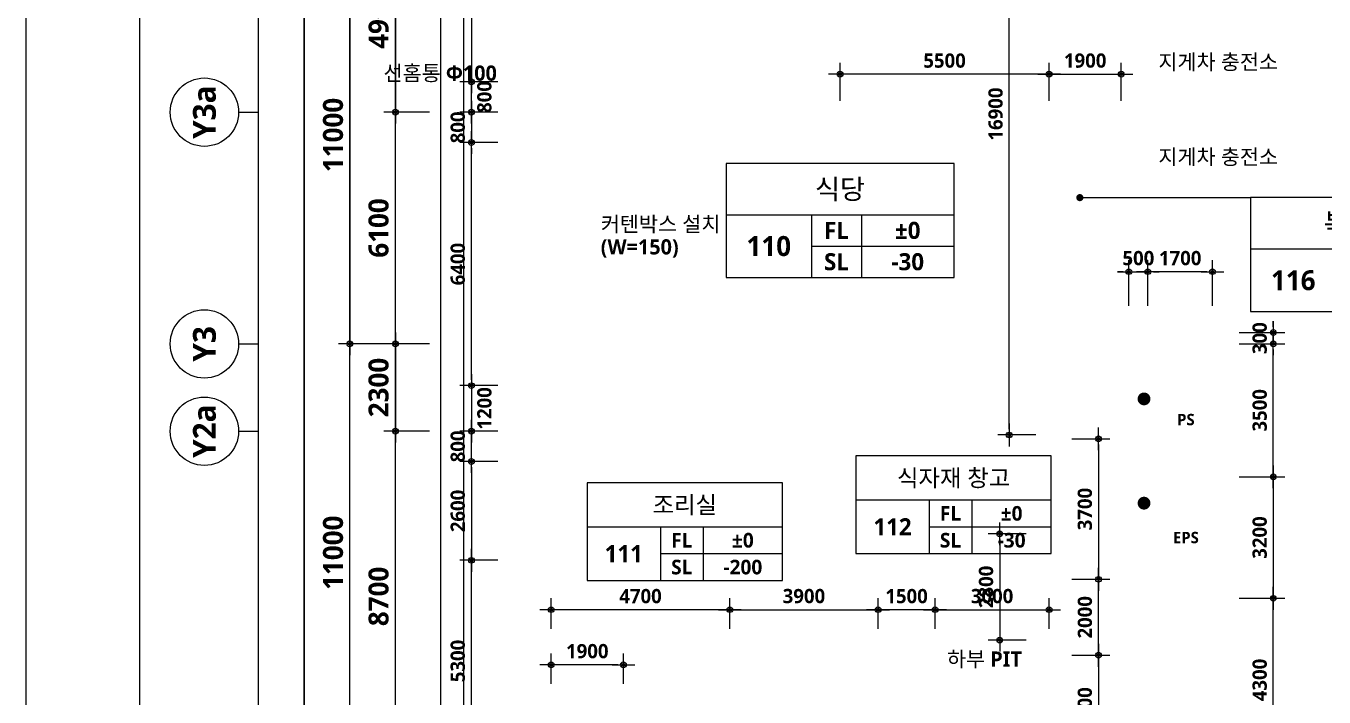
# Model space of a CAD drawing. Header units: millimetres. Extents: x -63924 to 190228206, y 0 to 456875599.
# Drawn here: x 0 to 34155, y 292550 to 310220 of the extents above; entities that cross this region are included whole.
import ezdxf
from ezdxf.enums import TextEntityAlignment as Align

# ---------------------------------------------------------------- set-up
doc = ezdxf.new("R2010")
doc.units = ezdxf.units.MM
doc.header["$LTSCALE"] = 150
doc.header["$MEASUREMENT"] = 0
doc.header["$PDSIZE"] = -10
doc.layers.get('0').update_dxf_attribs({"linetype": 'CONTINUOUS'})
doc.layers.get('Defpoints').update_dxf_attribs({"color": 153, "linetype": 'CONTINUOUS'})
for name, color, linetype in [('A-ANNO-DIM', 4, 'CONTINUOUS'), ('A-ANNO-GRA1', 7, 'CONTINUOUS'), ('A-ANNO-LEAD', 4, 'CONTINUOUS'), ('A-ANNO-TEXT1', 7, 'CONTINUOUS'), ('A-ANNO-TEXT2', 3, 'CONTINUOUS'), ('A-FLOR-MARK-ARCH', 1, 'CONTINUOUS'), ('A-ST-AXIS-BUB', 7, 'CONTINUOUS'), ('A-ST-AXIS-DIM', 7, 'CONTINUOUS')]:
    doc.layers.add(name, color=color, linetype=linetype)
for name, color, linetype, plot in [('Defpoint', 161, 'CONTINUOUS', False), ('G(그리드1)', 185, 'CONTINUOUS', False), ('G(그리드2)', 235, 'CONTINUOUS', False)]:
    doc.layers.add(name, color=color, linetype=linetype, plot=plot)
doc.styles.add('2020음성 1차', font='')
doc.styles.add('SH_나눔', font='')
doc.styles.add('SH_대대리576', font='')
doc.styles.add('SH_진천_나눔', font='')
doc.styles.get('2020음성 1차').set_extended_font_data('NanumGothic', bold=True)
doc.styles.get('SH_나눔').set_extended_font_data('NanumGothic', bold=True)
doc.styles.get('SH_대대리576').set_extended_font_data('NanumGothic', bold=True)
doc.styles.get('SH_진천_나눔').set_extended_font_data('NanumGothic', bold=True)
doc.dimstyles.new('SHP 300', dxfattribs={"dimscale": 150, "dimtxt": 3.5, "dimasz": 1, "dimexe": 2, "dimexo": 2, "dimgap": 1, "dimtad": 1, "dimdec": 0, "dimzin": 0, "dimdsep": 46, "dimtxsty": 'SH_대대리576', "dimblk": 'DIMDOT', "dimcen": 0.09, "dimclrt": 3, "dimadec": 0, "dimazin": 1, "dimtfac": 1, "dimtdec": 0, "dimtix": 1, "dimtmove": 2, "dimatfit": 0, "dimldrblk": 'DIMDOT', "dimfxl": 1, "dimtolj": 1, "dimtzin": 0, "dimarcsym": 0})
doc.dimstyles.new('SHP300내부', dxfattribs={"dimscale": 150, "dimtxt": 2.5, "dimasz": 1, "dimexe": 2, "dimexo": 2, "dimgap": 1, "dimtad": 1, "dimdec": 0, "dimzin": 0, "dimdsep": 46, "dimtxsty": 'SH_대대리576', "dimblk": 'DIMDOT', "dimcen": 0.09, "dimclrd": 256, "dimclre": 256, "dimclrt": 3, "dimadec": 0, "dimazin": 1, "dimtfac": 1, "dimtdec": 0, "dimtix": 1, "dimtmove": 2, "dimatfit": 0, "dimldrblk": 'DIMDOT', "dimfxl": 1, "dimtolj": 1, "dimtzin": 0, "dimlwd": -1, "dimlwe": -1, "dimarcsym": 0})

# ---------------------------------------------------------------- blocks, each defined once
blk = doc.blocks.new('DIMDOT')
at = {"color": 0}
blk.add_line((-2, 0), (2, 0), dxfattribs=at)
for radius in [0.5, 0.25]:
    blk.add_circle((0, 0), radius, dxfattribs=at)
blk = doc.blocks.new('*D73')
at = {"layer": 'A-ST-AXIS-DIM', "color": 0, "lineweight": -2, "transparency": 16777216}
for p, q in [((10620, 301850), (8220, 301850)), ((8520, 291000), (8520, 301700)), ((10620, 290850), (8220, 290850))]:
    blk.add_line(p, q, dxfattribs=at)
at = {"layer": 'Defpoints', "color": 0, "transparency": 16777216}
for p in [(8520, 301850), (10920, 301850), (10920, 290850)]:
    blk.add_point(p, dxfattribs=at)
at = {"layer": 'A-ST-AXIS-DIM', "color": 0, "linetype": 'ByBlock', "lineweight": -2, "transparency": 16777216, "xscale": 150, "yscale": 150, "zscale": 150}
for p, rotation in [((8520, 301850), 90), ((8520, 290850), 270)]:
    blk.add_blockref('DIMDOT', p, dxfattribs=dict(at, rotation=rotation))
at = {"layer": 'A-ST-AXIS-DIM', "color": 3, "transparency": 16777216, "insert": (8082, 296350), "char_height": 525, "attachment_point": 5, "rotation": 90, "style": 'SH_대대리576'}
blk.add_mtext('\\A1;11000', dxfattribs=at)
blk = doc.blocks.new('*D74')
at = {"layer": 'A-ST-AXIS-DIM', "color": 0, "lineweight": -2, "transparency": 16777216}
for p, q in [((10620, 312850), (8220, 312850)), ((8520, 312700), (8520, 302000)), ((10620, 301850), (8220, 301850))]:
    blk.add_line(p, q, dxfattribs=at)
at = {"layer": 'Defpoints', "color": 0, "transparency": 16777216}
for p in [(10920, 312850), (8520, 301850), (10920, 301850)]:
    blk.add_point(p, dxfattribs=at)
at = {"layer": 'A-ST-AXIS-DIM', "color": 0, "linetype": 'ByBlock', "lineweight": -2, "transparency": 16777216, "xscale": 150, "yscale": 150, "zscale": 150}
for p, rotation in [((8520, 312850), 90), ((8520, 301850), 270)]:
    blk.add_blockref('DIMDOT', p, dxfattribs=dict(at, rotation=rotation))
at = {"layer": 'A-ST-AXIS-DIM', "color": 3, "transparency": 16777216, "insert": (8082, 307350), "char_height": 525, "attachment_point": 5, "rotation": 90, "style": 'SH_대대리576'}
blk.add_mtext('\\A1;11000', dxfattribs=at)
blk = doc.blocks.new('*D78')
at = {"layer": 'A-ST-AXIS-DIM', "color": 0, "lineweight": -2, "transparency": 16777216}
for p, q in [((10620, 364150), (7020, 364150)), ((7320, 364000), (7320, 279500)), ((10620, 279350), (7020, 279350))]:
    blk.add_line(p, q, dxfattribs=at)
at = {"layer": 'Defpoints', "color": 0, "transparency": 16777216}
for p in [(10920, 364150), (7320, 279350), (10920, 279350)]:
    blk.add_point(p, dxfattribs=at)
at = {"layer": 'A-ST-AXIS-DIM', "color": 0, "linetype": 'ByBlock', "lineweight": -2, "transparency": 16777216, "xscale": 150, "yscale": 150, "zscale": 150}
for p, rotation in [((7320, 364150), 90), ((7320, 279350), 270)]:
    blk.add_blockref('DIMDOT', p, dxfattribs=dict(at, rotation=rotation))
at = {"layer": 'A-ST-AXIS-DIM', "color": 3, "transparency": 16777216, "insert": (6880, 321750), "char_height": 525, "attachment_point": 5, "rotation": 90, "style": 'SH_대대리576'}
blk.add_mtext('\\A1;84800', dxfattribs=at)
blk = doc.blocks.new('A-ST-AXIS-BUB-1')
at = {"layer": 'A-ST-AXIS-BUB'}
blk.add_line((0, 350), (0, 0), dxfattribs=at)
blk.add_circle((0, 950), 600, dxfattribs=at)
blk = doc.blocks.new('*D770')
at = {"layer": 'A-ST-AXIS-DIM', "color": 0, "lineweight": -2, "transparency": 16777216}
for p, q in [((10620, 307950), (9420, 307950)), ((9720, 302000), (9720, 307800)), ((10620, 301850), (9420, 301850))]:
    blk.add_line(p, q, dxfattribs=at)
at = {"layer": 'Defpoints', "color": 0, "transparency": 16777216}
for p in [(9720, 307950), (10920, 307950), (10920, 301850)]:
    blk.add_point(p, dxfattribs=at)
at = {"layer": 'A-ST-AXIS-DIM', "color": 0, "linetype": 'ByBlock', "lineweight": -2, "transparency": 16777216, "xscale": 150, "yscale": 150, "zscale": 150}
for p, rotation in [((9720, 307950), 90), ((9720, 301850), 270)]:
    blk.add_blockref('DIMDOT', p, dxfattribs=dict(at, rotation=rotation))
at = {"layer": 'A-ST-AXIS-DIM', "color": 3, "transparency": 16777216, "insert": (9280, 304900), "char_height": 525, "attachment_point": 5, "rotation": 90, "style": 'SH_대대리576'}
blk.add_mtext('\\A1;6100', dxfattribs=at)
blk = doc.blocks.new('*D771')
at = {"layer": 'A-ST-AXIS-DIM', "color": 0, "lineweight": -2, "transparency": 16777216}
for p, q in [((10620, 312850), (9420, 312850)), ((9720, 312700), (9720, 308100)), ((10620, 307950), (9420, 307950))]:
    blk.add_line(p, q, dxfattribs=at)
at = {"layer": 'Defpoints', "color": 0, "transparency": 16777216}
for p in [(10920, 312850), (9720, 307950), (10920, 307950)]:
    blk.add_point(p, dxfattribs=at)
at = {"layer": 'A-ST-AXIS-DIM', "color": 0, "linetype": 'ByBlock', "lineweight": -2, "transparency": 16777216, "xscale": 150, "yscale": 150, "zscale": 150}
for p, rotation in [((9720, 312850), 90), ((9720, 307950), 270)]:
    blk.add_blockref('DIMDOT', p, dxfattribs=dict(at, rotation=rotation))
at = {"layer": 'A-ST-AXIS-DIM', "color": 3, "transparency": 16777216, "insert": (9280, 310400), "char_height": 525, "attachment_point": 5, "rotation": 90, "style": 'SH_대대리576'}
blk.add_mtext('\\A1;4900', dxfattribs=at)
blk = doc.blocks.new('*D775')
at = {"layer": 'A-ST-AXIS-DIM', "color": 0, "lineweight": -2, "transparency": 16777216}
for p, q in [((10620, 299550), (9420, 299550)), ((9720, 291000), (9720, 299400)), ((10620, 290850), (9420, 290850))]:
    blk.add_line(p, q, dxfattribs=at)
at = {"layer": 'Defpoints', "color": 0, "transparency": 16777216}
for p in [(9720, 299550), (10920, 299550), (10920, 290850)]:
    blk.add_point(p, dxfattribs=at)
at = {"layer": 'A-ST-AXIS-DIM', "color": 0, "linetype": 'ByBlock', "lineweight": -2, "transparency": 16777216, "xscale": 150, "yscale": 150, "zscale": 150}
for p, rotation in [((9720, 299550), 90), ((9720, 290850), 270)]:
    blk.add_blockref('DIMDOT', p, dxfattribs=dict(at, rotation=rotation))
at = {"layer": 'A-ST-AXIS-DIM', "color": 3, "transparency": 16777216, "insert": (9280, 295200), "char_height": 525, "attachment_point": 5, "rotation": 90, "style": 'SH_대대리576'}
blk.add_mtext('\\A1;8700', dxfattribs=at)
blk = doc.blocks.new('*D776')
at = {"layer": 'A-ST-AXIS-DIM', "color": 0, "lineweight": -2, "transparency": 16777216}
for p, q in [((10620, 301850), (9420, 301850)), ((9720, 301700), (9720, 299700)), ((10620, 299550), (9420, 299550))]:
    blk.add_line(p, q, dxfattribs=at)
at = {"layer": 'Defpoints', "color": 0, "transparency": 16777216}
for p in [(10920, 301850), (9720, 299550), (10920, 299550)]:
    blk.add_point(p, dxfattribs=at)
at = {"layer": 'A-ST-AXIS-DIM', "color": 0, "linetype": 'ByBlock', "lineweight": -2, "transparency": 16777216, "xscale": 150, "yscale": 150, "zscale": 150}
for p, rotation in [((9720, 301850), 90), ((9720, 299550), 270)]:
    blk.add_blockref('DIMDOT', p, dxfattribs=dict(at, rotation=rotation))
at = {"layer": 'A-ST-AXIS-DIM', "color": 3, "transparency": 16777216, "insert": (9280, 300700), "char_height": 525, "attachment_point": 5, "rotation": 90, "style": 'SH_대대리576'}
blk.add_mtext('\\A1;2300', dxfattribs=at)
blk = doc.blocks.new('*D956')
at = {"layer": 'A-ANNO-DIM', "transparency": 16777216}
for p, q in [((29520, 302850), (29520, 304050)), ((31220, 302850), (31220, 304050)), ((31070, 303750), (29670, 303750))]:
    blk.add_line(p, q, dxfattribs=at)
at = {"layer": 'Defpoints', "color": 0, "transparency": 16777216}
for p in [(29520, 303750), (29520, 302550), (31220, 302550)]:
    blk.add_point(p, dxfattribs=at)
at = {"layer": 'A-ANNO-DIM', "linetype": 'ByBlock', "transparency": 16777216, "xscale": 150, "yscale": 150, "zscale": 150, "rotation": 180}
blk.add_blockref('DIMDOT', (29520, 303750), dxfattribs=at)
at = {"layer": 'A-ANNO-DIM', "linetype": 'ByBlock', "transparency": 16777216, "xscale": 150, "yscale": 150, "zscale": 150}
blk.add_blockref('DIMDOT', (31220, 303750), dxfattribs=at)
at = {"layer": 'A-ANNO-DIM', "color": 3, "transparency": 16777216, "insert": (30370, 304106), "char_height": 375, "attachment_point": 5, "style": 'SH_대대리576'}
blk.add_mtext('\\A1;1700', dxfattribs=at)
blk = doc.blocks.new('*D957')
at = {"layer": 'A-ANNO-DIM', "transparency": 16777216}
for p, q in [((31920, 301850), (33120, 301850)), ((32820, 298500), (32820, 301700)), ((31920, 298350), (33120, 298350))]:
    blk.add_line(p, q, dxfattribs=at)
at = {"layer": 'Defpoints', "color": 0, "transparency": 16777216}
for p in [(31620, 301850), (32820, 301850), (31620, 298350)]:
    blk.add_point(p, dxfattribs=at)
at = {"layer": 'A-ANNO-DIM', "linetype": 'ByBlock', "transparency": 16777216, "xscale": 150, "yscale": 150, "zscale": 150}
for p, rotation in [((32820, 301850), 90), ((32820, 298350), 270)]:
    blk.add_blockref('DIMDOT', p, dxfattribs=dict(at, rotation=rotation))
at = {"layer": 'A-ANNO-DIM', "color": 3, "transparency": 16777216, "insert": (32463, 300100), "char_height": 375, "attachment_point": 5, "rotation": 90, "style": '2020음성 1차'}
blk.add_mtext('\\A1;3500', dxfattribs=at)
blk = doc.blocks.new('*D958')
at = {"layer": 'A-ANNO-DIM', "transparency": 16777216}
for p, q in [((32820, 302300), (32820, 302450)), ((31920, 302150), (33120, 302150)), ((32820, 302150), (32820, 301850)), ((31920, 301850), (33120, 301850)), ((32820, 301700), (32820, 301550))]:
    blk.add_line(p, q, dxfattribs=at)
at = {"layer": 'Defpoints', "color": 0, "transparency": 16777216}
for p in [(31620, 302150), (31620, 301850), (32820, 301850)]:
    blk.add_point(p, dxfattribs=at)
at = {"layer": 'A-ANNO-DIM', "linetype": 'ByBlock', "transparency": 16777216, "xscale": 150, "yscale": 150, "zscale": 150}
for p, rotation in [((32820, 302150), 270), ((32820, 301850), 90)]:
    blk.add_blockref('DIMDOT', p, dxfattribs=dict(at, rotation=rotation))
at = {"layer": 'A-ANNO-DIM', "color": 3, "transparency": 16777216, "insert": (32463, 302000), "char_height": 375, "attachment_point": 5, "rotation": 90, "style": '2020음성 1차'}
blk.add_mtext('\\A1;300', dxfattribs=at)
blk = doc.blocks.new('*D1003')
at = {"layer": 'A-ANNO-DIM', "transparency": 16777216}
for p, q in [((12420, 315150), (11420, 315150)), ((11720, 315000), (11720, 308900)), ((12420, 308750), (11420, 308750))]:
    blk.add_line(p, q, dxfattribs=at)
at = {"layer": 'Defpoints', "color": 0, "transparency": 16777216}
for p in [(12720, 315150), (11720, 308750), (12720, 308750)]:
    blk.add_point(p, dxfattribs=at)
at = {"layer": 'A-ANNO-DIM', "linetype": 'ByBlock', "transparency": 16777216, "xscale": 150, "yscale": 150, "zscale": 150}
for p, rotation in [((11720, 315150), 90.00000000000006), ((11720, 308750), 270.0000000000001)]:
    blk.add_blockref('DIMDOT', p, dxfattribs=dict(at, rotation=rotation))
at = {"layer": 'A-ANNO-DIM', "color": 3, "transparency": 16777216, "insert": (11363, 311950), "char_height": 375, "attachment_point": 5, "rotation": 90, "style": 'SH_대대리576'}
blk.add_mtext('\\A1;6400', dxfattribs=at)
blk = doc.blocks.new('*D1005')
at = {"layer": 'A-ANNO-DIM', "transparency": 16777216}
for p, q in [((11720, 308900), (11720, 309050)), ((12420, 308750), (11420, 308750)), ((11720, 307950), (11720, 308750)), ((12420, 307950), (11420, 307950)), ((11720, 307800), (11720, 307650))]:
    blk.add_line(p, q, dxfattribs=at)
at = {"layer": 'Defpoints', "color": 0, "transparency": 16777216}
for p in [(11720, 308750), (12720, 308750), (12720, 307950)]:
    blk.add_point(p, dxfattribs=at)
at = {"layer": 'A-ANNO-DIM', "linetype": 'ByBlock', "transparency": 16777216, "xscale": 150, "yscale": 150, "zscale": 150}
for p, rotation in [((11720, 308750), 270), ((11720, 307950), 90)]:
    blk.add_blockref('DIMDOT', p, dxfattribs=dict(at, rotation=rotation))
at = {"layer": 'A-ANNO-DIM', "color": 3, "transparency": 16777216, "insert": (12063, 308350), "char_height": 375, "attachment_point": 5, "rotation": 90, "style": 'SH_대대리576'}
blk.add_mtext('\\A1;800', dxfattribs=at)
blk = doc.blocks.new('*D1006')
at = {"layer": 'A-ANNO-DIM', "transparency": 16777216}
for p, q in [((11720, 308100), (11720, 308250)), ((12420, 307950), (11420, 307950)), ((11720, 307950), (11720, 307150)), ((12420, 307150), (11420, 307150)), ((11720, 307000), (11720, 306850))]:
    blk.add_line(p, q, dxfattribs=at)
at = {"layer": 'Defpoints', "color": 0, "transparency": 16777216}
for p in [(12720, 307950), (11720, 307150), (12720, 307150)]:
    blk.add_point(p, dxfattribs=at)
at = {"layer": 'A-ANNO-DIM', "linetype": 'ByBlock', "transparency": 16777216, "xscale": 150, "yscale": 150, "zscale": 150}
for p, rotation in [((11720, 307950), 270), ((11720, 307150), 90)]:
    blk.add_blockref('DIMDOT', p, dxfattribs=dict(at, rotation=rotation))
at = {"layer": 'A-ANNO-DIM', "color": 3, "transparency": 16777216, "insert": (11363, 307550), "char_height": 375, "attachment_point": 5, "rotation": 90, "style": 'SH_대대리576'}
blk.add_mtext('\\A1;800', dxfattribs=at)
blk = doc.blocks.new('*D1007')
at = {"layer": 'A-ANNO-DIM', "transparency": 16777216}
for p, q in [((12420, 307150), (11420, 307150)), ((11720, 300900), (11720, 307000)), ((12420, 300750), (11420, 300750))]:
    blk.add_line(p, q, dxfattribs=at)
at = {"layer": 'Defpoints', "color": 0, "transparency": 16777216}
for p in [(11720, 307150), (12720, 307150), (12720, 300750)]:
    blk.add_point(p, dxfattribs=at)
at = {"layer": 'A-ANNO-DIM', "linetype": 'ByBlock', "transparency": 16777216, "xscale": 150, "yscale": 150, "zscale": 150}
for p, rotation in [((11720, 307150), 89.99999999999993), ((11720, 300750), 269.9999999999999)]:
    blk.add_blockref('DIMDOT', p, dxfattribs=dict(at, rotation=rotation))
at = {"layer": 'A-ANNO-DIM', "color": 3, "transparency": 16777216, "insert": (11363, 303950), "char_height": 375, "attachment_point": 5, "rotation": 90, "style": 'SH_대대리576'}
blk.add_mtext('\\A1;6400', dxfattribs=at)
blk = doc.blocks.new('*D1008')
at = {"layer": 'A-ANNO-DIM', "transparency": 16777216}
for p, q in [((11720, 300900), (11720, 301050)), ((12420, 300750), (11420, 300750)), ((11720, 300750), (11720, 299550)), ((12420, 299550), (11420, 299550)), ((11720, 299400), (11720, 299250))]:
    blk.add_line(p, q, dxfattribs=at)
at = {"layer": 'Defpoints', "color": 0, "transparency": 16777216}
for p in [(12720, 300750), (11720, 299550), (12720, 299550)]:
    blk.add_point(p, dxfattribs=at)
at = {"layer": 'A-ANNO-DIM', "linetype": 'ByBlock', "transparency": 16777216, "xscale": 150, "yscale": 150, "zscale": 150}
for p, rotation in [((11720, 300750), 270.0000000000001), ((11720, 299550), 90.00000000000007)]:
    blk.add_blockref('DIMDOT', p, dxfattribs=dict(at, rotation=rotation))
at = {"layer": 'A-ANNO-DIM', "color": 3, "transparency": 16777216, "insert": (12064, 300150), "char_height": 375, "attachment_point": 5, "rotation": 90, "style": 'SH_대대리576'}
blk.add_mtext('\\A1;1200', dxfattribs=at)
blk = doc.blocks.new('*D1009')
at = {"layer": 'A-ANNO-DIM', "transparency": 16777216}
for p, q in [((12420, 299550), (11420, 299550)), ((11720, 299700), (11720, 299850)), ((11720, 298750), (11720, 299550)), ((12420, 298750), (11420, 298750)), ((11720, 298600), (11720, 298450))]:
    blk.add_line(p, q, dxfattribs=at)
at = {"layer": 'Defpoints', "color": 0, "transparency": 16777216}
for p in [(11720, 299550), (12720, 299550), (12720, 298750)]:
    blk.add_point(p, dxfattribs=at)
at = {"layer": 'A-ANNO-DIM', "linetype": 'ByBlock', "transparency": 16777216, "xscale": 150, "yscale": 150, "zscale": 150}
for p, rotation in [((11720, 299550), 270), ((11720, 298750), 90)]:
    blk.add_blockref('DIMDOT', p, dxfattribs=dict(at, rotation=rotation))
at = {"layer": 'A-ANNO-DIM', "color": 3, "transparency": 16777216, "insert": (11363, 299150), "char_height": 375, "attachment_point": 5, "rotation": 90, "style": 'SH_대대리576'}
blk.add_mtext('\\A1;800', dxfattribs=at)
blk = doc.blocks.new('*D1010')
at = {"layer": 'A-ANNO-DIM', "transparency": 16777216}
for p, q in [((12420, 298750), (11420, 298750)), ((11720, 298600), (11720, 296300)), ((12420, 296150), (11420, 296150))]:
    blk.add_line(p, q, dxfattribs=at)
at = {"layer": 'Defpoints', "color": 0, "transparency": 16777216}
for p in [(12720, 298750), (11720, 296150), (12720, 296150)]:
    blk.add_point(p, dxfattribs=at)
at = {"layer": 'A-ANNO-DIM', "linetype": 'ByBlock', "transparency": 16777216, "xscale": 150, "yscale": 150, "zscale": 150}
for p, rotation in [((11720, 298750), 90.00000000000004), ((11720, 296150), 270.0000000000001)]:
    blk.add_blockref('DIMDOT', p, dxfattribs=dict(at, rotation=rotation))
at = {"layer": 'A-ANNO-DIM', "color": 3, "transparency": 16777216, "insert": (11363, 297450), "char_height": 375, "attachment_point": 5, "rotation": 90, "style": 'SH_대대리576'}
blk.add_mtext('\\A1;2600', dxfattribs=at)
blk = doc.blocks.new('*D1011')
at = {"layer": 'A-ANNO-DIM', "transparency": 16777216}
for p, q in [((12420, 296150), (11420, 296150)), ((11720, 291000), (11720, 296000)), ((12420, 290850), (11420, 290850))]:
    blk.add_line(p, q, dxfattribs=at)
at = {"layer": 'Defpoints', "color": 0, "transparency": 16777216}
for p in [(11720, 296150), (12720, 296150), (12720, 290850)]:
    blk.add_point(p, dxfattribs=at)
at = {"layer": 'A-ANNO-DIM', "linetype": 'ByBlock', "transparency": 16777216, "xscale": 150, "yscale": 150, "zscale": 150}
for p, rotation in [((11720, 296150), 89.99999999999994), ((11720, 290850), 269.9999999999999)]:
    blk.add_blockref('DIMDOT', p, dxfattribs=dict(at, rotation=rotation))
at = {"layer": 'A-ANNO-DIM', "color": 3, "transparency": 16777216, "insert": (11363, 293500), "char_height": 375, "attachment_point": 5, "rotation": 90, "style": 'SH_대대리576'}
blk.add_mtext('\\A1;5300', dxfattribs=at)
blk = doc.blocks.new('*D1012')
at = {"layer": 'A-ANNO-DIM', "transparency": 16777216}
for p, q in [((21420, 308250), (21420, 309250)), ((26920, 308250), (26920, 309250)), ((26770, 308950), (21570, 308950))]:
    blk.add_line(p, q, dxfattribs=at)
at = {"layer": 'Defpoints', "color": 0, "transparency": 16777216}
for p in [(21420, 308950), (21420, 307950), (26920, 307950)]:
    blk.add_point(p, dxfattribs=at)
at = {"layer": 'A-ANNO-DIM', "linetype": 'ByBlock', "transparency": 16777216, "xscale": 150, "yscale": 150, "zscale": 150, "rotation": 180}
blk.add_blockref('DIMDOT', (21420, 308950), dxfattribs=at)
at = {"layer": 'A-ANNO-DIM', "linetype": 'ByBlock', "transparency": 16777216, "xscale": 150, "yscale": 150, "zscale": 150}
blk.add_blockref('DIMDOT', (26920, 308950), dxfattribs=at)
at = {"layer": 'A-ANNO-DIM', "color": 3, "transparency": 16777216, "insert": (24170, 309306), "char_height": 375, "attachment_point": 5, "style": 'SH_대대리576'}
blk.add_mtext('\\A1;5500', dxfattribs=at)
blk = doc.blocks.new('*D1016')
at = {"layer": 'A-ANNO-DIM', "transparency": 16777216}
for p, q in [((26570, 316350), (25570, 316350)), ((25870, 299600), (25870, 316200)), ((26570, 299450), (25570, 299450))]:
    blk.add_line(p, q, dxfattribs=at)
at = {"layer": 'Defpoints', "color": 0, "transparency": 16777216}
for p in [(25870, 316350), (26870, 316350), (26870, 299450)]:
    blk.add_point(p, dxfattribs=at)
at = {"layer": 'A-ANNO-DIM', "linetype": 'ByBlock', "transparency": 16777216, "xscale": 150, "yscale": 150, "zscale": 150}
for p, rotation in [((25870, 316350), 89.99999999999993), ((25870, 299450), 269.9999999999999)]:
    blk.add_blockref('DIMDOT', p, dxfattribs=dict(at, rotation=rotation))
at = {"layer": 'A-ANNO-DIM', "color": 3, "transparency": 16777216, "insert": (25513, 307900), "char_height": 375, "attachment_point": 5, "rotation": 90, "style": 'SH_대대리576'}
blk.add_mtext('\\A1;16900', dxfattribs=at)
blk = doc.blocks.new('*D1017')
at = {"layer": 'A-ANNO-DIM', "transparency": 16777216}
for p, q in [((27520, 299350), (28520, 299350)), ((28220, 299200), (28220, 295800)), ((27520, 295650), (28520, 295650))]:
    blk.add_line(p, q, dxfattribs=at)
at = {"layer": 'Defpoints', "color": 0, "transparency": 16777216}
for p in [(27220, 299350), (27220, 295650), (28220, 295650)]:
    blk.add_point(p, dxfattribs=at)
at = {"layer": 'A-ANNO-DIM', "linetype": 'ByBlock', "transparency": 16777216, "xscale": 150, "yscale": 150, "zscale": 150}
for p, rotation in [((28220, 299350), 89.99999999999994), ((28220, 295650), 269.9999999999999)]:
    blk.add_blockref('DIMDOT', p, dxfattribs=dict(at, rotation=rotation))
at = {"layer": 'A-ANNO-DIM', "color": 3, "transparency": 16777216, "insert": (27863, 297500), "char_height": 375, "attachment_point": 5, "rotation": 90, "style": 'SH_대대리576'}
blk.add_mtext('\\A1;3700', dxfattribs=at)
blk = doc.blocks.new('*D1018')
at = {"layer": 'A-ANNO-DIM', "transparency": 16777216}
for p, q in [((27520, 295650), (28520, 295650)), ((28220, 293800), (28220, 295500)), ((27520, 293650), (28520, 293650))]:
    blk.add_line(p, q, dxfattribs=at)
at = {"layer": 'Defpoints', "color": 0, "transparency": 16777216}
for p in [(27220, 295650), (28220, 295650), (27220, 293650)]:
    blk.add_point(p, dxfattribs=at)
at = {"layer": 'A-ANNO-DIM', "linetype": 'ByBlock', "transparency": 16777216, "xscale": 150, "yscale": 150, "zscale": 150}
for p, rotation in [((28220, 295650), 90), ((28220, 293650), 270)]:
    blk.add_blockref('DIMDOT', p, dxfattribs=dict(at, rotation=rotation))
at = {"layer": 'A-ANNO-DIM', "color": 3, "transparency": 16777216, "insert": (27864, 294650), "char_height": 375, "attachment_point": 5, "rotation": 90, "style": 'SH_대대리576'}
blk.add_mtext('\\A1;2000', dxfattribs=at)
blk = doc.blocks.new('*D1019')
at = {"layer": 'A-ANNO-DIM', "transparency": 16777216}
for p, q in [((27520, 293650), (28520, 293650)), ((28220, 293500), (28220, 291000)), ((27520, 290850), (28520, 290850))]:
    blk.add_line(p, q, dxfattribs=at)
at = {"layer": 'Defpoints', "color": 0, "transparency": 16777216}
for p in [(27220, 293650), (27220, 290850), (28220, 290850)]:
    blk.add_point(p, dxfattribs=at)
at = {"layer": 'A-ANNO-DIM', "linetype": 'ByBlock', "transparency": 16777216, "xscale": 150, "yscale": 150, "zscale": 150}
for p, rotation in [((28220, 293650), 90), ((28220, 290850), 270)]:
    blk.add_blockref('DIMDOT', p, dxfattribs=dict(at, rotation=rotation))
at = {"layer": 'A-ANNO-DIM', "color": 3, "transparency": 16777216, "insert": (27863, 292250), "char_height": 375, "attachment_point": 5, "rotation": 90, "style": 'SH_대대리576'}
blk.add_mtext('\\A1;2800', dxfattribs=at)
blk = doc.blocks.new('*D1020')
at = {"layer": 'A-ANNO-DIM', "transparency": 16777216}
for p, q in [((26920, 308250), (26920, 309250)), ((28820, 308250), (28820, 309250)), ((27070, 308950), (28670, 308950))]:
    blk.add_line(p, q, dxfattribs=at)
at = {"layer": 'Defpoints', "color": 0, "transparency": 16777216}
for p in [(28820, 308950), (26920, 307950), (28820, 307950)]:
    blk.add_point(p, dxfattribs=at)
at = {"layer": 'A-ANNO-DIM', "linetype": 'ByBlock', "transparency": 16777216, "xscale": 150, "yscale": 150, "zscale": 150, "rotation": 180}
blk.add_blockref('DIMDOT', (26920, 308950), dxfattribs=at)
at = {"layer": 'A-ANNO-DIM', "linetype": 'ByBlock', "transparency": 16777216, "xscale": 150, "yscale": 150, "zscale": 150}
blk.add_blockref('DIMDOT', (28820, 308950), dxfattribs=at)
at = {"layer": 'A-ANNO-DIM', "color": 3, "transparency": 16777216, "insert": (27870, 309307), "char_height": 375, "attachment_point": 5, "style": 'SH_대대리576'}
blk.add_mtext('\\A1;1900', dxfattribs=at)
blk = doc.blocks.new('*D1021')
at = {"layer": 'A-ANNO-DIM', "transparency": 16777216}
for p, q in [((13820, 294350), (13820, 295150)), ((18520, 294350), (18520, 295150)), ((18370, 294850), (13970, 294850))]:
    blk.add_line(p, q, dxfattribs=at)
at = {"layer": 'Defpoints', "color": 0, "transparency": 16777216}
for p in [(13820, 294850), (13820, 294050), (18520, 294050)]:
    blk.add_point(p, dxfattribs=at)
at = {"layer": 'A-ANNO-DIM', "linetype": 'ByBlock', "transparency": 16777216, "xscale": 150, "yscale": 150, "zscale": 150, "rotation": 180}
blk.add_blockref('DIMDOT', (13820, 294850), dxfattribs=at)
at = {"layer": 'A-ANNO-DIM', "linetype": 'ByBlock', "transparency": 16777216, "xscale": 150, "yscale": 150, "zscale": 150}
blk.add_blockref('DIMDOT', (18520, 294850), dxfattribs=at)
at = {"layer": 'A-ANNO-DIM', "color": 3, "transparency": 16777216, "insert": (16170, 295206), "char_height": 375, "attachment_point": 5, "style": 'SH_대대리576'}
blk.add_mtext('\\A1;4700', dxfattribs=at)
blk = doc.blocks.new('*D1022')
at = {"layer": 'A-ANNO-DIM', "transparency": 16777216}
for p, q in [((18520, 294350), (18520, 295150)), ((22420, 294350), (22420, 295150)), ((18670, 294850), (22270, 294850))]:
    blk.add_line(p, q, dxfattribs=at)
at = {"layer": 'Defpoints', "color": 0, "transparency": 16777216}
for p in [(22420, 294850), (18520, 294050), (22420, 294050)]:
    blk.add_point(p, dxfattribs=at)
at = {"layer": 'A-ANNO-DIM', "linetype": 'ByBlock', "transparency": 16777216, "xscale": 150, "yscale": 150, "zscale": 150, "rotation": 180}
blk.add_blockref('DIMDOT', (18520, 294850), dxfattribs=at)
at = {"layer": 'A-ANNO-DIM', "linetype": 'ByBlock', "transparency": 16777216, "xscale": 150, "yscale": 150, "zscale": 150}
blk.add_blockref('DIMDOT', (22420, 294850), dxfattribs=at)
at = {"layer": 'A-ANNO-DIM', "color": 3, "transparency": 16777216, "insert": (20470, 295207), "char_height": 375, "attachment_point": 5, "style": 'SH_대대리576'}
blk.add_mtext('\\A1;3900', dxfattribs=at)
blk = doc.blocks.new('*D1023')
at = {"layer": 'A-ANNO-DIM', "transparency": 16777216}
for p, q in [((22420, 294350), (22420, 295150)), ((23920, 294350), (23920, 295150)), ((23770, 294850), (22570, 294850))]:
    blk.add_line(p, q, dxfattribs=at)
at = {"layer": 'Defpoints', "color": 0, "transparency": 16777216}
for p in [(22420, 294850), (22420, 294050), (23920, 294050)]:
    blk.add_point(p, dxfattribs=at)
at = {"layer": 'A-ANNO-DIM', "linetype": 'ByBlock', "transparency": 16777216, "xscale": 150, "yscale": 150, "zscale": 150, "rotation": 180}
blk.add_blockref('DIMDOT', (22420, 294850), dxfattribs=at)
at = {"layer": 'A-ANNO-DIM', "linetype": 'ByBlock', "transparency": 16777216, "xscale": 150, "yscale": 150, "zscale": 150}
blk.add_blockref('DIMDOT', (23920, 294850), dxfattribs=at)
at = {"layer": 'A-ANNO-DIM', "color": 3, "transparency": 16777216, "insert": (23170, 295206), "char_height": 375, "attachment_point": 5, "style": 'SH_대대리576'}
blk.add_mtext('\\A1;1500', dxfattribs=at)
blk = doc.blocks.new('*D1024')
at = {"layer": 'A-ANNO-DIM', "transparency": 16777216}
for p, q in [((23920, 294350), (23920, 295150)), ((26920, 294350), (26920, 295150)), ((24070, 294850), (26770, 294850))]:
    blk.add_line(p, q, dxfattribs=at)
at = {"layer": 'Defpoints', "color": 0, "transparency": 16777216}
for p in [(26920, 294850), (23920, 294050), (26920, 294050)]:
    blk.add_point(p, dxfattribs=at)
at = {"layer": 'A-ANNO-DIM', "linetype": 'ByBlock', "transparency": 16777216, "xscale": 150, "yscale": 150, "zscale": 150, "rotation": 180}
blk.add_blockref('DIMDOT', (23920, 294850), dxfattribs=at)
at = {"layer": 'A-ANNO-DIM', "linetype": 'ByBlock', "transparency": 16777216, "xscale": 150, "yscale": 150, "zscale": 150}
blk.add_blockref('DIMDOT', (26920, 294850), dxfattribs=at)
at = {"layer": 'A-ANNO-DIM', "color": 3, "transparency": 16777216, "insert": (25420, 295207), "char_height": 375, "attachment_point": 5, "style": 'SH_대대리576'}
blk.add_mtext('\\A1;3000', dxfattribs=at)
blk = doc.blocks.new('*D1025')
at = {"layer": 'A-ANNO-DIM', "transparency": 16777216}
for p, q in [((13820, 292900), (13820, 293700)), ((15570, 293400), (13970, 293400)), ((15720, 292900), (15720, 293700))]:
    blk.add_line(p, q, dxfattribs=at)
at = {"layer": 'Defpoints', "color": 0, "transparency": 16777216}
for p in [(13820, 293400), (13820, 292600), (15720, 292600)]:
    blk.add_point(p, dxfattribs=at)
at = {"layer": 'A-ANNO-DIM', "linetype": 'ByBlock', "transparency": 16777216, "xscale": 150, "yscale": 150, "zscale": 150, "rotation": 180}
blk.add_blockref('DIMDOT', (13820, 293400), dxfattribs=at)
at = {"layer": 'A-ANNO-DIM', "linetype": 'ByBlock', "transparency": 16777216, "xscale": 150, "yscale": 150, "zscale": 150}
blk.add_blockref('DIMDOT', (15720, 293400), dxfattribs=at)
at = {"layer": 'A-ANNO-DIM', "color": 3, "transparency": 16777216, "insert": (14770, 293757), "char_height": 375, "attachment_point": 5, "style": 'SH_대대리576'}
blk.add_mtext('\\A1;1900', dxfattribs=at)
blk = doc.blocks.new('G$C9D92D8A7')
at = {"layer": 'A-ANNO-GRA1'}
for p, q in [((0, 11), (40, 11)), ((15, 11), (15, 0)), ((23.75, 11), (23.75, 0)), ((15, 5.5), (40, 5.5))]:
    blk.add_line(p, q, dxfattribs=at)
blk.add_lwpolyline([(0, 20), (0, 0), (40, 0), (40, 20)], close=True, dxfattribs=at)
at = {"style": '2020음성 1차'}
for tag, height, p in [('실명', 3.5, (20, 15.5)), ('마감레벨', 3, (31.875, 8.25)), ('실번호', 3.5, (7.5, 5.5)), ('구조레벨', 3, (31.875, 2.75))]:
    blk.add_attdef(tag, text='', height=height, dxfattribs=at).set_placement(p, align=Align.MIDDLE_CENTER)
at = {"layer": 'A-ANNO-TEXT1', "style": 'SH_나눔'}
for s, p in [('FL', (19.375, 8.25)), ('SL', (19.375, 2.75))]:
    blk.add_text(s, height=3, dxfattribs=at).set_placement(p, align=Align.MIDDLE)
blk = doc.blocks.new('*D1686')
at = {"layer": 'A-ANNO-DIM', "transparency": 16777216}
for p, q in [((26320, 296850), (25320, 296850)), ((25620, 296700), (25620, 294200)), ((26320, 294050), (25320, 294050))]:
    blk.add_line(p, q, dxfattribs=at)
at = {"layer": 'Defpoints', "color": 0, "transparency": 16777216}
for p in [(26620, 296850), (25620, 294050), (26620, 294050)]:
    blk.add_point(p, dxfattribs=at)
at = {"layer": 'A-ANNO-DIM', "linetype": 'ByBlock', "transparency": 16777216, "xscale": 150, "yscale": 150, "zscale": 150}
for p, rotation in [((25620, 296850), 90), ((25620, 294050), 270)]:
    blk.add_blockref('DIMDOT', p, dxfattribs=dict(at, rotation=rotation))
at = {"layer": 'A-ANNO-DIM', "color": 3, "transparency": 16777216, "insert": (25263, 295450), "char_height": 375, "attachment_point": 5, "rotation": 90, "style": 'SH_대대리576'}
blk.add_mtext('\\A1;2800', dxfattribs=at)
blk = doc.blocks.new('*D1924')
at = {"layer": 'A-ANNO-DIM', "transparency": 16777216}
for p, q in [((31920, 298350), (33120, 298350)), ((32820, 298200), (32820, 295300)), ((31920, 295150), (33120, 295150))]:
    blk.add_line(p, q, dxfattribs=at)
at = {"layer": 'Defpoints', "color": 0, "transparency": 16777216}
for p in [(31620, 298350), (31620, 295150), (32820, 295150)]:
    blk.add_point(p, dxfattribs=at)
at = {"layer": 'A-ANNO-DIM', "linetype": 'ByBlock', "transparency": 16777216, "xscale": 150, "yscale": 150, "zscale": 150}
for p, rotation in [((32820, 298350), 90), ((32820, 295150), 270)]:
    blk.add_blockref('DIMDOT', p, dxfattribs=dict(at, rotation=rotation))
at = {"layer": 'A-ANNO-DIM', "color": 3, "transparency": 16777216, "insert": (32463, 296750), "char_height": 375, "attachment_point": 5, "rotation": 90, "style": '2020음성 1차'}
blk.add_mtext('\\A1;3200', dxfattribs=at)
blk = doc.blocks.new('*D1925')
at = {"layer": 'A-ANNO-DIM', "transparency": 16777216}
for p, q in [((31920, 295150), (33120, 295150)), ((32820, 291000), (32820, 295000)), ((31920, 290850), (33120, 290850))]:
    blk.add_line(p, q, dxfattribs=at)
at = {"layer": 'Defpoints', "color": 0, "transparency": 16777216}
for p in [(31620, 295150), (32820, 295150), (31620, 290850)]:
    blk.add_point(p, dxfattribs=at)
at = {"layer": 'A-ANNO-DIM', "linetype": 'ByBlock', "transparency": 16777216, "xscale": 150, "yscale": 150, "zscale": 150}
for p, rotation in [((32820, 295150), 90), ((32820, 290850), 270)]:
    blk.add_blockref('DIMDOT', p, dxfattribs=dict(at, rotation=rotation))
at = {"layer": 'A-ANNO-DIM', "color": 3, "transparency": 16777216, "insert": (32463, 293000), "char_height": 375, "attachment_point": 5, "rotation": 90, "style": '2020음성 1차'}
blk.add_mtext('\\A1;4300', dxfattribs=at)
blk = doc.blocks.new('*D1927')
at = {"layer": 'A-ANNO-DIM', "transparency": 16777216}
for p, q in [((29020, 302850), (29020, 304050)), ((29520, 302850), (29520, 304050)), ((28870, 303750), (28720, 303750)), ((29020, 303750), (29520, 303750)), ((29670, 303750), (29820, 303750))]:
    blk.add_line(p, q, dxfattribs=at)
at = {"layer": 'Defpoints', "color": 0, "transparency": 16777216}
for p in [(29520, 303750), (29020, 302550), (29520, 302550)]:
    blk.add_point(p, dxfattribs=at)
at = {"layer": 'A-ANNO-DIM', "linetype": 'ByBlock', "transparency": 16777216, "xscale": 150, "yscale": 150, "zscale": 150}
blk.add_blockref('DIMDOT', (29020, 303750), dxfattribs=at)
at = {"layer": 'A-ANNO-DIM', "linetype": 'ByBlock', "transparency": 16777216, "xscale": 150, "yscale": 150, "zscale": 150, "rotation": 180}
blk.add_blockref('DIMDOT', (29520, 303750), dxfattribs=at)
at = {"layer": 'A-ANNO-DIM', "color": 3, "transparency": 16777216, "insert": (29270, 304106), "char_height": 375, "attachment_point": 5, "style": 'SH_대대리576'}
blk.add_mtext('\\A1;500', dxfattribs=at)

msp = doc.modelspace()

# ---------------------------------------------------------------- linework, layer by layer
at = {"const_width": 93.8}
msp.add_lwpolyline([(27683.1, 305700, -1), (27776.9, 305700, -1)], format="xyb", close=True, dxfattribs=at)
msp.add_lwpolyline([(27730, 305700), (32220, 305700)])
at = {"layer": 'A-ANNO-LEAD'}
for points in [[(13445, 307925, 0, 100, 0), (13295, 308184.8, 0, 0, 0), (12836.3, 308979.2, 0, 0, 0), (12390.9, 308979.2, 0, 0, 0)], [(14070, 303950, 0, 100, 0), (14220, 304209.8, 0, 0, 0), (14678.7, 305004.2, 0, 0, 0), (15124.1, 305004.2, 0, 0, 0)]]:
    msp.add_lwpolyline(points, format="xyseb", dxfattribs=at)
at = {"layer": 'A-FLOR-MARK-ARCH', "const_width": 168.8}
for points in [[(29334, 300400, 1), (29502.7, 300400, 1)], [(29334, 297655, 1), (29502.7, 297655, 1)]]:
    msp.add_lwpolyline(points, format="xyb", close=True, dxfattribs=at)
at = {"layer": 'Defpoint'}
for points in [[(0, 252000), (89100, 252000), (89100, 378000), (0, 378000)], [(3000, 375000), (86100, 375000), (86100, 268500), (3000, 268500)]]:
    msp.add_lwpolyline(points, close=True, dxfattribs=at)
at = {"layer": 'G(그리드1)'}
for points in [[(6120, 371950), (84920, 371950), (84920, 270550), (6120, 270550)], [(7320, 370750), (83720, 370750), (83720, 272750), (7320, 272750)], [(8520, 369550), (82520, 369550), (82520, 273950), (8520, 273950)], [(9720, 368350), (81320, 368350), (81320, 275150), (9720, 275150)], [(10920, 367150), (80120, 367150), (80120, 276350), (10920, 276350)]]:
    msp.add_lwpolyline(points, close=True, dxfattribs=at)
at = {"layer": 'G(그리드2)'}
msp.add_lwpolyline([(11520, 366550), (79520, 366550), (79520, 276950), (11520, 276950)], close=True, dxfattribs=at)

# ---------------------------------------------------------------- block references
at = {"layer": 'A-ANNO-TEXT1'}
ref = msp.add_blockref('G$C9D92D8A7', (18420, 303600), dxfattribs=dict(at, xscale=150, yscale=150, zscale=150))
ref.add_attrib('실명', '식당', dxfattribs={"layer": 'A-ANNO-TEXT2', "height": 525, "style": '2020음성 1차'}).set_placement((21420, 305925, 103000), align=Align.MIDDLE_CENTER)
ref.add_attrib('실번호', '110', dxfattribs={"layer": 'A-ANNO-TEXT2', "height": 525, "style": '2020음성 1차'}).set_placement((19545, 304425, 103000), align=Align.MIDDLE_CENTER)
ref.add_attrib('마감레벨', '%%p0', dxfattribs={"height": 450, "style": '2020음성 1차'}).set_placement((23201.2, 304837.5, 103000), align=Align.MIDDLE_CENTER)
ref.add_attrib('구조레벨', '-30', dxfattribs={"height": 450, "style": '2020음성 1차'}).set_placement((23201.2, 304012.5, 103000), align=Align.MIDDLE_CENTER)
ref = msp.add_blockref('G$C9D92D8A7', (32220, 302700), dxfattribs=dict(at, xscale=150, yscale=150, zscale=150))
ref.add_attrib('실명', '복도#1', dxfattribs={"layer": 'A-ANNO-TEXT2', "height": 525, "style": '2020음성 1차'}).set_placement((35220, 305025, 103000), align=Align.MIDDLE_CENTER)
ref.add_attrib('실번호', '116', dxfattribs={"layer": 'A-ANNO-TEXT2', "height": 525, "style": '2020음성 1차'}).set_placement((33345, 303525, 103000), align=Align.MIDDLE_CENTER)
ref.add_attrib('마감레벨', '%%p0', dxfattribs={"height": 450, "style": '2020음성 1차'}).set_placement((37001.2, 303937.5, 103000), align=Align.MIDDLE_CENTER)
ref.add_attrib('구조레벨', '-30', dxfattribs={"height": 450, "style": '2020음성 1차'}).set_placement((37001.2, 303112.5, 103000), align=Align.MIDDLE_CENTER)
ref = msp.add_blockref('G$C9D92D8A7', (21836, 296326), dxfattribs=dict(at, xscale=128.5714285714286, yscale=128.5714285714286, zscale=128.5714285714286))
ref.add_attrib('실명', '식자재 창고', dxfattribs={"layer": 'A-ANNO-TEXT2', "height": 450, "style": '2020음성 1차'}).set_placement((24407.5, 298318.9, 88285.7), align=Align.MIDDLE_CENTER)
ref.add_attrib('실번호', '112', dxfattribs={"layer": 'A-ANNO-TEXT2', "height": 450, "style": '2020음성 1차'}).set_placement((22800.3, 297033.1, 88285.7), align=Align.MIDDLE_CENTER)
ref.add_attrib('마감레벨', '%%p0', dxfattribs={"height": 385.71, "style": '2020음성 1차'}).set_placement((25934.2, 297386.7, 88285.7), align=Align.MIDDLE_CENTER)
ref.add_attrib('구조레벨', '-30', dxfattribs={"height": 385.71, "style": '2020음성 1차'}).set_placement((25934.2, 296679.6, 88285.7), align=Align.MIDDLE_CENTER)
ref = msp.add_blockref('G$C9D92D8A7', (14764.6, 295618.9), dxfattribs=dict(at, xscale=128.5714285714286, yscale=128.5714285714286, zscale=128.5714285714286))
ref.add_attrib('실명', '조리실', dxfattribs={"layer": 'A-ANNO-TEXT2', "height": 450, "style": '2020음성 1차'}).set_placement((17336, 297611.7, 88285.7), align=Align.MIDDLE_CENTER)
ref.add_attrib('실번호', '111', dxfattribs={"layer": 'A-ANNO-TEXT2', "height": 450, "style": '2020음성 1차'}).set_placement((15728.9, 296326, 88285.7), align=Align.MIDDLE_CENTER)
ref.add_attrib('마감레벨', '%%p0', dxfattribs={"height": 385.71, "style": '2020음성 1차'}).set_placement((18862.8, 296679.6, 88285.7), align=Align.MIDDLE_CENTER)
ref.add_attrib('구조레벨', '-200', dxfattribs={"height": 385.71, "style": '2020음성 1차'}).set_placement((18862.8, 295972.4, 88285.7), align=Align.MIDDLE_CENTER)
at = {"layer": 'A-ST-AXIS-BUB', "xscale": 1.5, "yscale": 1.5, "zscale": 1.5, "rotation": 90}
for p in [(6120, 307950), (6120, 301850), (6120, 299550)]:
    msp.add_blockref('A-ST-AXIS-BUB-1', p, dxfattribs=at)

# ---------------------------------------------------------------- texts
at = {"layer": 'A-ANNO-TEXT1', "style": '2020음성 1차'}
for s, p in [('지게차 충전소', (32944.5, 309271.8)), ('선홈통 Φ100', (12390.9, 308979.2)), ('지게차 충전소', (32944.5, 306771.8))]:
    msp.add_text(s, height=400, dxfattribs=at).set_placement(p, align=Align.MIDDLE_RIGHT)
at = {"layer": 'A-ANNO-TEXT1', "style": 'SH_대대리576'}
for s, p in [('Y3a', (4695, 307950)), ('Y3', (4695, 301850)), ('Y2a', (4695, 299550))]:
    msp.add_text(s, height=600, rotation=90, dxfattribs=at).set_placement(p, align=Align.MIDDLE_CENTER)
at = {"layer": 'A-ANNO-TEXT1', "style": '2020음성 1차'}
for s, p in [('커텐박스 설치', (15124.1, 305004.2)), ('(W=150)', (15124.1, 304404.2))]:
    msp.add_text(s, height=400, dxfattribs=at).set_placement(p, align=Align.MIDDLE_LEFT)
at = {"layer": 'A-ANNO-TEXT1', "style": 'SH_진천_나눔'}
for s, p in [('PS', (30520, 299856.8)), ('EPS', (30520, 296750))]:
    msp.add_text(s, height=300, dxfattribs=at).set_placement(p, align=Align.MIDDLE)
at = {"layer": 'A-ANNO-TEXT1', "style": '2020음성 1차'}
msp.add_text('하부 PIT', height=400, dxfattribs=at).set_placement((25220, 293550), align=Align.MIDDLE_CENTER)

# ---------------------------------------------------------------- dimensions: what is measured, and where the dimension line sits
at = {"layer": 'A-ANNO-DIM'}
for base, p1, p2, angle, picture, middle in [((25870, 316350), (26870, 299450), (26870, 316350), 270, '*D1016', (25513.1, 307900)), ((11720, 308750), (12720, 315150), (12720, 308750), 90, '*D1003', (11363.1, 311950)), ((21420, 308950), (26920, 307950), (21420, 307950), 0, '*D1012', (24170, 309306.1)), ((28820, 308950), (26920, 307950), (28820, 307950), 180, '*D1020', (27870, 309306.9)), ((11720, 307150), (12720, 307950), (12720, 307150), 90, '*D1006', (11363.1, 307550)), ((11720, 307150), (12720, 300750), (12720, 307150), 270, '*D1007', (11363.1, 303950)), ((29520, 303750), (29020, 302550), (29520, 302550), 180, '*D1927', (29270, 304106.1)), ((29520, 303750), (31220, 302550), (29520, 302550), 0, '*D956', (30370, 304105.6)), ((11720, 299550), (12720, 298750), (12720, 299550), 270, '*D1009', (11363.1, 299150)), ((28220, 295650), (27220, 299350), (27220, 295650), 90, '*D1017', (27863.1, 297500)), ((11720, 296150), (12720, 298750), (12720, 296150), 90, '*D1010', (11363.1, 297450)), ((11720, 296150), (12720, 290850), (12720, 296150), 270, '*D1011', (11363.1, 293500)), ((28220, 295650), (27220, 293650), (27220, 295650), 270, '*D1018', (27863.9, 294650)), ((13820, 294850), (18520, 294050), (13820, 294050), 0, '*D1021', (16170, 295205.6)), ((22420, 294850), (18520, 294050), (22420, 294050), 180, '*D1022', (20470, 295206.9)), ((22420, 294850), (23920, 294050), (22420, 294050), 0, '*D1023', (23170, 295206.1)), ((26920, 294850), (23920, 294050), (26920, 294050), 180, '*D1024', (25420, 295206.9)), ((13820, 293400), (15720, 292600), (13820, 292600), 0, '*D1025', (14770, 293756.9)), ((28220, 290850), (27220, 293650), (27220, 290850), 90, '*D1019', (27863.1, 292250))]:
    dim = msp.add_linear_dim(base=base, p1=p1, p2=p2, angle=angle, dimstyle='SHP300내부', dxfattribs=at)
    dim.commit()
    dim.dimension.update_dxf_attribs({"geometry": picture, "text_midpoint": middle})
for base, p1, p2, angle, picture, middle in [((11720, 308750), (12720, 307950), (12720, 308750), 270, '*D1005', (12063.1, 308350)), ((11720, 299550), (12720, 300750), (12720, 299550), 90, '*D1008', (12063.9, 300150))]:
    dim = msp.add_linear_dim(base=base, p1=p1, p2=p2, angle=angle, dimstyle='SHP300내부', dxfattribs=at)
    dim.commit()
    dim.dimension.update_dxf_attribs({"geometry": picture, "text_midpoint": middle, "dimtype": 160})
for base, p1, p2, angle, override, picture, middle in [((32820, 301850), (31620, 302150), (31620, 301850), 270, {"dimtxsty": '2020음성 1차', "dimldrblk": 'DIMDOT'}, '*D958', (32463.1, 302000)), ((32820, 301850), (31620, 298350), (31620, 301850), 90, {"dimtxsty": '2020음성 1차', "dimldrblk": 'DIMDOT'}, '*D957', (32463.1, 300100)), ((32820, 295150), (31620, 298350), (31620, 295150), 270, {"dimtxsty": '2020음성 1차', "dimldrblk": 'DIMDOT'}, '*D1924', (32463.1, 296750)), ((25620, 294050), (26620, 296850), (26620, 294050), 270, {"dimtxsty": 'SH_대대리576', "dimldrblk": 'DIMDOT'}, '*D1686', (25263.1, 295450)), ((32820, 295150), (31620, 290850), (31620, 295150), 90, {"dimtxsty": '2020음성 1차', "dimldrblk": 'DIMDOT'}, '*D1925', (32463.1, 293000))]:
    dim = msp.add_linear_dim(base=base, p1=p1, p2=p2, angle=angle, dimstyle='SHP300내부', override=override, dxfattribs=at)
    dim.commit()
    dim.dimension.update_dxf_attribs({"geometry": picture, "text_midpoint": middle})
at = {"layer": 'A-ST-AXIS-DIM'}
for base, p1, p2, angle, picture, middle in [((7320, 279350), (10920, 364150), (10920, 279350), 90, '*D78', (6880.3, 321750)), ((8520, 301850), (10920, 312850), (10920, 301850), 90, '*D74', (8082.1, 307350)), ((9720, 307950), (10920, 312850), (10920, 307950), 90, '*D771', (9280.3, 310400)), ((9720, 307950), (10920, 301850), (10920, 307950), 270, '*D770', (9280.3, 304900)), ((8520, 301850), (10920, 290850), (10920, 301850), 270, '*D73', (8082.1, 296350)), ((9720, 299550), (10920, 301850), (10920, 299550), 90, '*D776', (9280.3, 300700)), ((9720, 299550), (10920, 290850), (10920, 299550), 270, '*D775', (9280.3, 295200))]:
    dim = msp.add_linear_dim(base=base, p1=p1, p2=p2, angle=angle, dimstyle='SHP 300', override={"dimtxsty": 'SH_대대리576', "dimldrblk": 'DIMDOT'}, dxfattribs=at)
    dim.commit()
    dim.dimension.update_dxf_attribs({"geometry": picture, "text_midpoint": middle})

doc.saveas('drawing.dxf')
